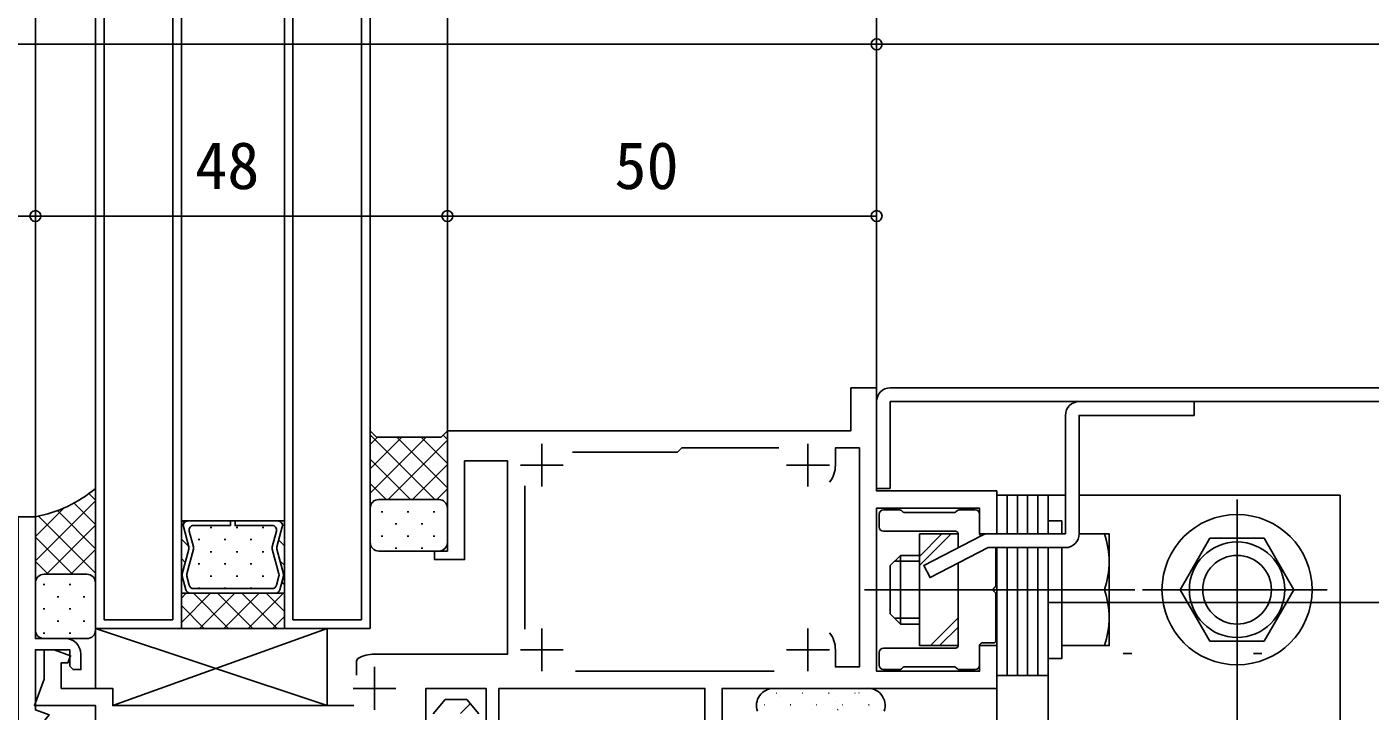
# Model space of a CAD drawing. Units: millimetres, scale not verified. Extents: x -960 to 961, y -419 to 416.
# Drawn here: x -533.4 to -376.9, y -293.4 to -213.8 of the extents above; entities that cross this region are included whole.
import ezdxf
from ezdxf.enums import TextEntityAlignment as Align

# ---------------------------------------------------------------- set-up
doc = ezdxf.new("R2010")
doc.units = ezdxf.units.MM
doc.header["$LTSCALE"] = 2
for name, color, linetype in [('0-2_YKK_11', 7, 'Continuous'), ('0-4_YKK_12', 2, 'Continuous'), ('0-5_YKK_13', 4, 'Continuous'), ('0-7_YKK_D', 6, 'Continuous'), ('0-9_YSS_K', 3, 'Continuous')]:
    doc.layers.add(name, color=color, linetype=linetype)
doc.styles.add('ＭＳ ゴシック', font='')
doc.styles.get('ＭＳ ゴシック').set_extended_font_data('MS Gothic')

msp = doc.modelspace()

# ---------------------------------------------------------------- linework, layer by layer
at = {"layer": '0-2_YKK_11'}
for p, q in [((-473.4, -262.3), (-473.4, -267.3)), ((-442.4, -262.3), (-442.4, -267.3)), ((-475.9, -264.8), (-470.9, -264.8)), ((-444.9, -264.8), (-439.9, -264.8)), ((-475.4, -283.9), (-475.4, -267.2)), ((-473.4, -283.8), (-473.4, -288.8)), ((-442.4, -283.8), (-442.4, -288.8)), ((-475.9, -286.3), (-470.9, -286.3)), ((-444.9, -286.3), (-439.9, -286.3)), ((-492.9, -288.3), (-492.9, -293.3)), ((-446.323, -288.8), (-469.477, -288.8)), ((-495.4, -290.8), (-490.4, -290.8))]:
    msp.add_line(p, q, dxfattribs=at)
for points in [[(-437.4, -255.8), (-437.4, -260.8), (-484.4, -260.8), (-484.4, -274.8), (-485.9, -274.8), (-485.9, -275.8), (-482.4, -275.8), (-482.4, -264.3), (-477.4, -264.3), (-477.4, -286.8), (-492.9, -286.8)], [(-452.4, -295.8), (-452.4, -290.8), (-420.4, -290.8), (-420.4, -285.8), (-422.4, -285.8), (-422.4, -288.8), (-434.4, -288.8), (-434.4, -269.8), (-422.4, -269.8), (-422.4, -272.8), (-420.4, -272.8), (-420.4, -267.8), (-434.4, -267.8), (-434.4, -255.8), (-437.4, -255.8)], [(-469.838, -263.3), (-457.6, -263.3), (-457.4, -263.1), (-457.1, -262.8), (-445.782, -262.8)], [(-439.2, -264.8), (-439.2, -262.8), (-436.4, -262.8), (-436.4, -288.3), (-439.2, -288.3), (-439.2, -286.3)], [(-534.408, -270.8), (-534.408, -295.8), (-532.408, -295.8), (-530.801, -293.885), (-532.408, -293.3), (-532.408, -286.3), (-528.408, -286.3), (-528.408, -288.2), (-528.008, -288.6), (-527.108, -288.6), (-527.108, -286.8)], [(-528.908, -285), (-532.408, -285), (-532.408, -270.8), (-534.408, -270.8)], [(-495.3, -292.8), (-523.4, -292.8), (-523.4, -290.8), (-529.4, -290.8), (-529.4, -287.8), (-528.612, -287.8), (-528.315, -286.986), (-530.2, -286.3), (-531.4, -286.3), (-531.4, -289.7), (-532.528, -292.8), (-525.4, -292.8), (-525.4, -295.8)], [(-494.846, -287.305), (-495, -287.567), (-495, -289.25)], [(-486.9, -294.6), (-486.9, -290.8), (-479.9, -290.8), (-479.9, -294.6)], [(-478.4, -295.8), (-478.4, -290.8), (-454.4, -290.8), (-454.4, -295.8)]]:
    msp.add_lwpolyline(points, dxfattribs=at)
for centre, radius, start, end in [((-442.4, -264.8), 3.2, 321.63348, 359.99999), ((-442.4, -286.3), 3.2, 0.00001, 38.36652), ((-528.908, -286.8), 1.8, 0.00001, 89.99999), ((-492.9, -290.8), 4, 90, 119.10993)]:
    msp.add_arc(centre, radius, start, end, dxfattribs=at)
at = {"layer": '0-4_YKK_12'}
for p, q in [((-532.4, -30.1), (-532.4, -271.1)), ((-525.4, -283.8), (-525.4, -30.1)), ((-524.4, -282.8), (-524.4, -30.1)), ((-516.4, -282.8), (-516.4, -30.1)), ((-515.4, -283.8), (-515.4, -30.1)), ((-503.4, -283.8), (-503.4, -30.1)), ((-502.4, -282.8), (-502.4, -30.1)), ((-494.4, -282.8), (-494.4, -30.1)), ((-493.4, -283.8), (-493.4, -30.1)), ((-484.4, -30.1), (-484.4, -261.1)), ((-434.4, -256.1), (-434.4, -30.1)), ((-515.069, -271.505), (-515.274, -271.301)), ((-515.165, -271.961), (-514.534, -274.315)), ((-515.16, -271.961), (-514.53, -274.315)), ((-514.645, -271.301), (-514.661, -271.301)), ((-512.045, -272.058), (-511.845, -272.058)), ((-509.015, -272.058), (-508.815, -272.058)), ((-505.985, -272.058), (-505.785, -272.058)), ((-504.27, -274.315), (-503.639, -271.962)), ((-503.639, -271.962), (-504.27, -274.315)), ((-504.154, -271.301), (-504.138, -271.301)), ((-504.037, -271.312), (-504.049, -271.301)), ((-503.4, -271.95), (-503.633, -271.717)), ((-514.538, -274.281), (-515.4, -273.42)), ((-513.991, -274.315), (-514.481, -272.486)), ((-513.46, -273.473), (-513.26, -273.473)), ((-510.43, -273.473), (-510.23, -273.473)), ((-507.4, -273.473), (-507.2, -273.473)), ((-504.323, -272.487), (-504.813, -274.315)), ((-503.4, -274.195), (-504.061, -273.534)), ((-514.534, -274.586), (-515.306, -277.465)), ((-514.53, -274.586), (-515.301, -277.465)), ((-514.762, -277.465), (-513.991, -274.586)), ((-512.045, -274.888), (-511.845, -274.888)), ((-509.015, -274.888), (-508.815, -274.888)), ((-505.985, -274.888), (-505.785, -274.888)), ((-504.813, -274.586), (-504.042, -277.465)), ((-503.499, -277.465), (-504.27, -274.586)), ((-504.27, -274.586), (-503.499, -277.465)), ((-514.941, -276.123), (-515.4, -275.665)), ((-513.46, -276.303), (-513.26, -276.303)), ((-510.43, -276.303), (-510.23, -276.303)), ((-507.4, -276.303), (-507.2, -276.303)), ((-503.4, -276.44), (-503.91, -275.93)), ((-515.201, -278.109), (-515.4, -277.91)), ((-515.306, -277.736), (-514.884, -279.311)), ((-515.301, -277.736), (-514.879, -279.311)), ((-514.762, -277.465), (-514.762, -277.465)), ((-514.762, -277.465), (-514.762, -277.465)), ((-514.481, -278.786), (-514.762, -277.736)), ((-512.045, -277.718), (-511.845, -277.718)), ((-509.015, -277.718), (-508.815, -277.718)), ((-505.985, -277.718), (-505.785, -277.718)), ((-504.042, -277.736), (-504.324, -278.786)), ((-503.921, -279.311), (-503.499, -277.737)), ((-503.499, -277.737), (-503.921, -279.311)), ((-503.4, -278.685), (-503.678, -278.407)), ((-511.999, -279.7), (-515.4, -283.102)), ((-514.827, -279.7), (-515.4, -280.273)), ((-514.386, -279.7), (-514.357, -279.7)), ((-514.377, -279.7), (-504.428, -279.701)), ((-509.905, -283.8), (-514.005, -279.7)), ((-504.831, -279.176), (-513.974, -279.175)), ((-513.46, -279.133), (-513.26, -279.133)), ((-509.17, -279.7), (-513.27, -283.8)), ((-507.077, -283.8), (-511.177, -279.7)), ((-506.342, -279.701), (-510.442, -283.8)), ((-510.43, -279.133), (-510.23, -279.133)), ((-504.248, -283.8), (-508.348, -279.7)), ((-503.514, -279.7), (-507.613, -283.8)), ((-507.4, -279.133), (-507.2, -279.133)), ((-503.4, -281.82), (-505.52, -279.701)), ((-504.414, -279.7), (-504.443, -279.7)), ((-512.734, -283.8), (-515.4, -281.134)), ((-524.4, -282.8), (-516.4, -282.8)), ((-503.4, -282.415), (-504.785, -283.8)), ((-502.4, -282.8), (-494.4, -282.8)), ((-515.4, -283.8), (-525.4, -283.8)), ((-493.4, -283.8), (-503.4, -283.8))]:
    msp.add_line(p, q, dxfattribs=at)
for points in [[(-503.4, -271.301), (-515.4, -271.301), (-515.4, -279.7), (-503.4, -279.7)], [(-515.4, -283.8), (-515.4, -279.7), (-503.4, -279.7), (-503.4, -283.8)]]:
    msp.add_lwpolyline(points, close=True, dxfattribs=at)
for points in [[(-514.386, -279.7), (-515.4, -279.7), (-515.4, -271.301), (-514.661, -271.301)], [(-513.974, -271.825), (-509.664, -271.825), (-509.664, -271.3), (-514.658, -271.3)], [(-504.146, -271.301), (-509.139, -271.301), (-509.139, -271.826), (-504.83, -271.826)], [(-504.414, -279.7), (-503.4, -279.7), (-503.4, -271.301), (-504.138, -271.301)]]:
    msp.add_lwpolyline(points, dxfattribs=at)
for centre, start, end in [((-514.658, -271.825), 89.99823, 195.00008), ((-514.653, -271.826), 90.88583, 195.00011), ((-514.653, -271.826), 89.11056, 90.88583), ((-513.974, -272.35), 90.00019, 195.00008), ((-504.83, -272.351), 344.99632, 89.99621), ((-504.146, -271.826), 89.11056, 90.88583), ((-504.146, -271.826), 344.99632, 89.99817), ((-504.146, -271.826), 344.99628, 89.11056), ((-515.041, -274.45), 345.0001, 15.00052), ((-515.037, -274.45), 345.0001, 15.00011), ((-514.498, -274.45), 344.99947, 15.00072), ((-504.306, -274.451), 164.99568, 194.99693), ((-503.763, -274.451), 164.99588, 194.9963), ((-503.763, -274.451), 164.99628, 194.9963), ((-514.798, -277.6), 165.00015, 195.00047), ((-514.794, -277.6), 165.0001, 195.0001), ((-514.255, -277.6), 165.00035, 194.99984), ((-514.255, -277.6), 165.52874, 165.96196), ((-514.255, -277.6), 165.11667, 165.17121), ((-514.255, -277.6), 165.17121, 165.52874), ((-514.255, -277.6), 165.04236, 165.06678), ((-514.255, -277.6), 165.01772, 165.06685), ((-514.255, -277.6), 165.0338, 165.03604), ((-514.255, -277.6), 165.03233, 165.0338), ((-514.255, -277.6), 165.01473, 165.03233), ((-514.255, -277.6), 165.00783, 165.0147), ((-514.255, -277.6), 165.00615, 165.00783), ((-514.255, -277.6), 165.00438, 165.00666), ((-514.255, -277.6), 165.00394, 165.00438), ((-514.255, -277.6), 165.08055, 165.11667), ((-514.255, -277.6), 165.062, 165.08055), ((-504.549, -277.601), 344.99656, 14.99604), ((-504.006, -277.601), 344.99593, 14.99625), ((-504.006, -277.601), 344.9963, 14.9963), ((-514.377, -279.176), 194.98992, 269.971), ((-514.372, -279.175), 195.0001, 268.41663), ((-513.974, -278.651), 194.99334, 269.96185), ((-514.372, -279.175), 268.41663, 271.57977), ((-504.831, -278.651), 269.99823, 344.99617), ((-504.428, -279.176), 268.41663, 271.57977), ((-504.428, -279.176), 269.99823, 344.99617), ((-504.428, -279.176), 271.57977, 344.9963)]:
    msp.add_arc(centre, 0.525, start, end, dxfattribs=at)
at = {"layer": '0-5_YKK_13'}
for p, q in [((-432.8, -255.8), (-264.401, -255.8)), ((-434.4, -267.5), (-434.4, -257.4)), ((-485.883, -268.8), (-493.4, -261.283)), ((-484.4, -261.797), (-484.899, -261.299)), ((-493.4, -262.412), (-492.538, -261.55)), ((-493.4, -265.241), (-489.709, -261.55)), ((-493.4, -268.069), (-486.881, -261.55)), ((-491.302, -268.8), (-484.4, -261.898)), ((-484.4, -267.454), (-490.304, -261.55)), ((-484.4, -264.626), (-487.476, -261.55)), ((-488.711, -268.8), (-493.4, -264.111)), ((-488.474, -268.8), (-484.4, -264.726)), ((-525.397, -267.5), (-525.397, -278.5)), ((-491.54, -268.8), (-493.4, -266.939)), ((-485.645, -268.8), (-484.4, -267.554)), ((-432.8, -267.5), (-434.4, -267.5)), ((-532.397, -275.954), (-525.397, -268.954)), ((-525.397, -268.883), (-526.171, -268.109)), ((-492.4, -268.8), (-485.4, -268.8)), ((-492.4, -268.8), (-485.4, -268.8)), ((-490.496, -268.807), (-490.296, -268.807)), ((-487.466, -268.807), (-487.266, -268.807)), ((-419.2, -268.3), (-419.2, -272.802)), ((-418, -268.3), (-418, -272.802)), ((-416.8, -268.3), (-416.8, -272.802)), ((-415.6, -268.3), (-415.6, -272.802)), ((-414.4, -268.3), (-414.4, -272.802)), ((-392.401, -289.806), (-392.401, -268.794)), ((-392.401, -289.806), (-392.401, -268.794)), ((-532.397, -273.125), (-529.042, -269.77)), ((-525.397, -277.368), (-532.037, -270.729)), ((-525.397, -274.54), (-529.843, -270.095)), ((-525.397, -271.712), (-527.9, -269.209)), ((-493.4, -269.768), (-493.4, -269.768)), ((-493.4, -273.8), (-493.4, -269.8)), ((-492.111, -270.222), (-491.911, -270.222)), ((-489.081, -270.222), (-488.881, -270.222)), ((-486.051, -270.222), (-485.851, -270.222)), ((-484.4, -269.8), (-484.4, -273.8)), ((-434.1, -270.5), (-434.1, -272)), ((-431.724, -270), (-433.6, -270)), ((-431.388, -270.212), (-431.512, -270.088)), ((-425.324, -270.3), (-431.176, -270.3)), ((-424.988, -270.088), (-425.112, -270.212)), ((-422.9, -270), (-424.776, -270)), ((-422.4, -272.8), (-422.4, -270.5)), ((-532.397, -278.5), (-532.397, -270.8)), ((-531.115, -277.5), (-525.397, -271.782)), ((-493.4, -271.637), (-493.326, -271.637)), ((-490.496, -271.637), (-490.296, -271.637)), ((-487.466, -271.637), (-487.266, -271.637)), ((-484.436, -271.637), (-484.4, -271.637)), ((-392.402, -272.006), (-392.398, -324.594)), ((-528.094, -277.5), (-532.397, -273.197)), ((-492.111, -273.052), (-491.911, -273.052)), ((-489.081, -273.052), (-488.881, -273.052)), ((-486.051, -273.052), (-485.851, -273.052)), ((-433.6, -272.5), (-425.2, -272.5)), ((-429.4, -276.48), (-425.72, -272.8)), ((-429.4, -275.419), (-426.782, -272.8)), ((-424.9, -272.8), (-424.9, -274.405)), ((-421.351, -272.802), (-421.406, -272.802)), ((-412.8, -272.8), (-412.8, -272.802)), ((-412.401, -272.8), (-412.8, -272.8)), ((-395.562, -273.3), (-399.026, -279.3)), ((-395.562, -273.3), (-389.24, -273.3)), ((-389.24, -273.3), (-385.776, -279.3)), ((-528.287, -277.5), (-525.397, -274.611)), ((-485.4, -274.8), (-492.4, -274.8)), ((-490.496, -274.467), (-490.296, -274.467)), ((-487.466, -274.467), (-487.266, -274.467)), ((-431.6, -275.3), (-431.6, -283.3)), ((-420.5, -278.842), (-420.5, -274.402)), ((-419.2, -274.402), (-419.2, -289.3)), ((-418, -274.402), (-418, -289.3)), ((-416.8, -274.402), (-416.8, -289.3)), ((-415.6, -274.402), (-415.6, -289.3)), ((-414.4, -274.402), (-414.4, -328.3)), ((-530.923, -277.5), (-532.397, -276.025)), ((-429.4, -275.98), (-432.28, -275.98)), ((-424.9, -276.206), (-424.9, -285.8)), ((-532.397, -284), (-532.397, -278.5)), ((-526.397, -277.5), (-531.397, -277.5)), ((-531.397, -277.5), (-526.406, -277.5)), ((-525.458, -277.5), (-525.397, -277.439)), ((-525.406, -278.5), (-525.406, -284)), ((-531.501, -278.712), (-531.301, -278.712)), ((-529.886, -280.127), (-529.686, -280.127)), ((-528.471, -278.712), (-528.271, -278.712)), ((-526.856, -280.127), (-526.656, -280.127)), ((-525.441, -278.712), (-525.406, -278.712)), ((-404.3, -279.3), (-435.8, -279.3)), ((-420.5, -285.2), (-420.5, -279.758)), ((-417.194, -279.3), (-410.006, -279.3)), ((-412.8, -279.3), (-407.863, -279.3)), ((-403.407, -279.3), (-381.901, -279.3)), ((-403.407, -279.3), (-381.901, -279.3)), ((-385.107, -279.3), (-399.695, -279.3)), ((-395.562, -285.3), (-399.026, -279.3)), ((-389.24, -285.3), (-385.776, -279.3)), ((-531.501, -281.542), (-531.301, -281.542)), ((-528.471, -281.542), (-528.271, -281.542)), ((-525.441, -281.542), (-525.406, -281.542)), ((-529.886, -282.957), (-529.686, -282.957)), ((-526.856, -282.957), (-526.656, -282.957)), ((-429.4, -282.62), (-432.28, -282.62)), ((-428.114, -285.8), (-424.9, -282.586)), ((-531.501, -284.372), (-531.301, -284.372)), ((-528.471, -284.372), (-528.271, -284.372)), ((-525.4, -283.8), (-498.4, -292.8)), ((-523.4, -292.8), (-498.4, -283.8)), ((-427.053, -285.8), (-424.9, -283.647)), ((-526.406, -285), (-531.397, -285)), ((-425.2, -286.1), (-433.6, -286.1)), ((-422.4, -288.1), (-422.4, -285.8)), ((-422.1, -285.5), (-420.8, -285.5)), ((-395.562, -285.3), (-389.24, -285.3)), ((-434.1, -286.6), (-434.1, -288.1)), ((-433.6, -288.6), (-431.724, -288.6)), ((-431.512, -288.512), (-431.388, -288.388)), ((-431.176, -288.3), (-425.324, -288.3)), ((-425.112, -288.388), (-424.988, -288.512)), ((-424.776, -288.6), (-422.9, -288.6)), ((-420.4, -289.3), (-414.4, -289.3)), ((-446.4, -290.8), (-435.7, -290.8)), ((-484.65, -292.102), (-486.054, -293.742)), ((-484.65, -292.102), (-482.15, -292.102)), ((-482.871, -293.72), (-481.737, -292.585)), ((-482.15, -292.102), (-480.746, -293.742)), ((-446.066, -291.341), (-446.016, -291.341)), ((-445.705, -291.729), (-445.695, -291.725)), ((-443.026, -291.341), (-442.976, -291.341)), ((-439.986, -291.341), (-439.936, -291.341)), ((-439.195, -292.265), (-439.186, -292.261)), ((-436.946, -291.341), (-436.896, -291.341)), ((-436.452, -291.293), (-436.443, -291.29)), ((-447.491, -292.716), (-447.441, -292.716)), ((-444.451, -292.716), (-444.401, -292.716)), ((-441.986, -293.253), (-441.976, -293.249)), ((-441.411, -292.716), (-441.361, -292.716)), ((-438.971, -293.304), (-438.888, -293.248)), ((-438.371, -292.716), (-438.321, -292.716)), ((-435.331, -292.716), (-435.281, -292.716))]:
    msp.add_line(p, q, dxfattribs=at)
for points in [[(-264.401, -257.4), (-432.8, -257.4), (-432.8, -267.5)], [(-410.801, -272.802), (-410.801, -259), (-397.401, -259), (-397.401, -257.4), (-410.801, -257.4)], [(-412.401, -259), (-412.401, -272.802), (-421.405, -272.802)], [(-484.4, -269.8), (-484.4, -260.8), (-485.15, -261.55), (-492.65, -261.55), (-493.4, -260.8), (-493.4, -269.8)], [(-412.401, -268.3), (-420.4, -268.3), (-420.4, -272.802)], [(-380.4, -328.3), (-380.4, -268.3), (-410.801, -268.3)], [(-412.8, -272.802), (-412.8, -271.3), (-414.4, -271.3), (-414.4, -272.802)], [(-424.9, -274.405), (-424.9, -272.8), (-429.4, -272.8), (-429.4, -285.8), (-424.9, -285.8), (-424.9, -276.206)], [(-422.139, -272.98), (-428.904, -276.473), (-428.174, -277.896), (-421.405, -274.402), (-412.401, -274.402)], [(-412.8, -274.402), (-412.8, -285.8), (-407.3, -285.8), (-407.3, -272.8), (-410.801, -272.8)], [(-429.4, -275.3), (-431.6, -275.3), (-432.8, -276.5), (-432.8, -282.1)], [(-420.4, -274.402), (-420.4, -328.3), (-380.4, -328.3)], [(-414.4, -274.402), (-414.4, -287.3), (-412.8, -287.3), (-412.8, -274.402)], [(-429.4, -283.3), (-431.6, -283.3), (-432.8, -282.1)]]:
    msp.add_lwpolyline(points, dxfattribs=at)
msp.add_lwpolyline([(-498.4, -283.8), (-525.4, -283.8), (-525.4, -290.8), (-523.4, -290.8), (-523.4, -292.8), (-498.4, -292.8)], close=True, dxfattribs=at)
for radius in [8.75, 5.56, 4]:
    msp.add_circle((-392.401, -279.3), radius, dxfattribs=at)
for centre, radius, start, end in [((-432.8, -257.4), 1.6, 90, 180), ((-410.801, -259), 1.6, 90, 180), ((-535.119, -255.952), 15.095, 280.38793, 310.09313), ((-492.4, -269.8), 1, 90, 180), ((-492.4, -269.8), 1, 90, 180), ((-485.4, -269.8), 1, 0, 90), ((-485.4, -269.8), 1, 0, 90), ((-433.6, -270.5), 0.5, 90, 180), ((-431.724, -270.3), 0.3, 45, 90), ((-431.176, -270), 0.3, 225, 270), ((-425.324, -270), 0.3, 270, 315), ((-424.776, -270.3), 0.3, 90, 135), ((-422.9, -270.5), 0.5, 0, 90), ((-433.6, -272), 0.5, 180, 270), ((-492.4, -273.8), 1, 180, 270), ((-485.4, -273.8), 1, 270, 0), ((-425.2, -272.8), 0.3, 0, 90), ((-422.1, -272.8), 0.3, 180, 235.56129), ((-421.405, -274.402), 1.6, 90, 117.30643), ((-412.401, -272.802), 1.6, 270, 0), ((-416.963, -276.05), 9.663, 340.34714, 19.65286), ((-531.397, -278.5), 1, 90, 180), ((-531.397, -278.5), 1, 90, 180), ((-526.406, -278.5), 1, 0, 90), ((-526.397, -278.5), 1, 360, 90), ((-420.5, -279.3), 0.3, 113.57818, 246.42182), ((-420.7, -278.842), 0.2, 293.57818, 0), ((-420.7, -279.758), 0.2, 360, 66.42182), ((-416.963, -282.55), 9.663, 340.34714, 19.65286), ((-531.397, -284), 1, 180, 270), ((-526.406, -284), 1, 270, 0), ((-433.6, -286.6), 0.5, 90, 180), ((-425.2, -285.8), 0.3, 270, 0), ((-422.1, -285.8), 0.3, 90, 180), ((-420.8, -285.2), 0.3, 270, 0), ((-433.6, -288.1), 0.5, 180, 270), ((-431.724, -288.3), 0.3, 270, 315), ((-431.176, -288.6), 0.3, 90, 135), ((-425.324, -288.6), 0.3, 45, 90), ((-424.776, -288.3), 0.3, 225, 270), ((-422.9, -288.1), 0.5, 270, 0), ((-446.4, -292.8), 2, 90, 199.24498), ((-435.7, -290.5), 0.3, 270, 277.49472), ((-435.4, -292.78), 2, 340.8061, 97.49472)]:
    msp.add_arc(centre, radius, start, end, dxfattribs=at)
at = {"layer": '0-7_YKK_D'}
for p, q in [((-534.4, -215.8), (-434.4, -215.8)), ((-434.4, -253.8), (-434.4, -214.8)), ((-434.4, -253.8), (-434.4, -214.8)), ((-434.4, -215.8), (-284.4, -215.8)), ((-532.4, -235.8), (-534.4, -235.8)), ((-532.4, -253.8), (-532.4, -234.8)), ((-532.4, -253.8), (-532.4, -234.8)), ((-532.4, -235.8), (-529.85, -235.8)), ((-532.4, -235.8), (-484.4, -235.8)), ((-484.4, -253.8), (-484.4, -234.8)), ((-484.4, -253.8), (-484.4, -234.8)), ((-484.4, -235.8), (-434.4, -235.8)), ((-434.4, -253.8), (-434.4, -234.8))]:
    msp.add_line(p, q, dxfattribs=at)
for centre in [(-434.4, -215.8), (-434.4, -215.8), (-532.4, -235.8), (-532.4, -235.8), (-484.4, -235.8), (-484.4, -235.8), (-434.4, -235.8)]:
    msp.add_circle(centre, 0.637, dxfattribs=at)
at = {"layer": '0-9_YSS_K'}
for p, q in [((-414.4, -379.6), (-414.4, -280.8)), ((-414.4, -280.8), (-274.401, -280.8)), ((-405.656, -286.739), (-404.656, -286.739)), ((-390.506, -286.739), (-389.506, -286.739))]:
    msp.add_line(p, q, dxfattribs=at)

# ---------------------------------------------------------------- texts
at = {"layer": '0-7_YKK_D', "style": 'ＭＳ ゴシック'}
for s, p in [('48', (-513.791, -234.3)), ('50', (-464.94, -234.3))]:
    msp.add_text(s, height=5.499, dxfattribs=at).set_placement(p, align=Align.BOTTOM_LEFT)

doc.saveas('drawing.dxf')
